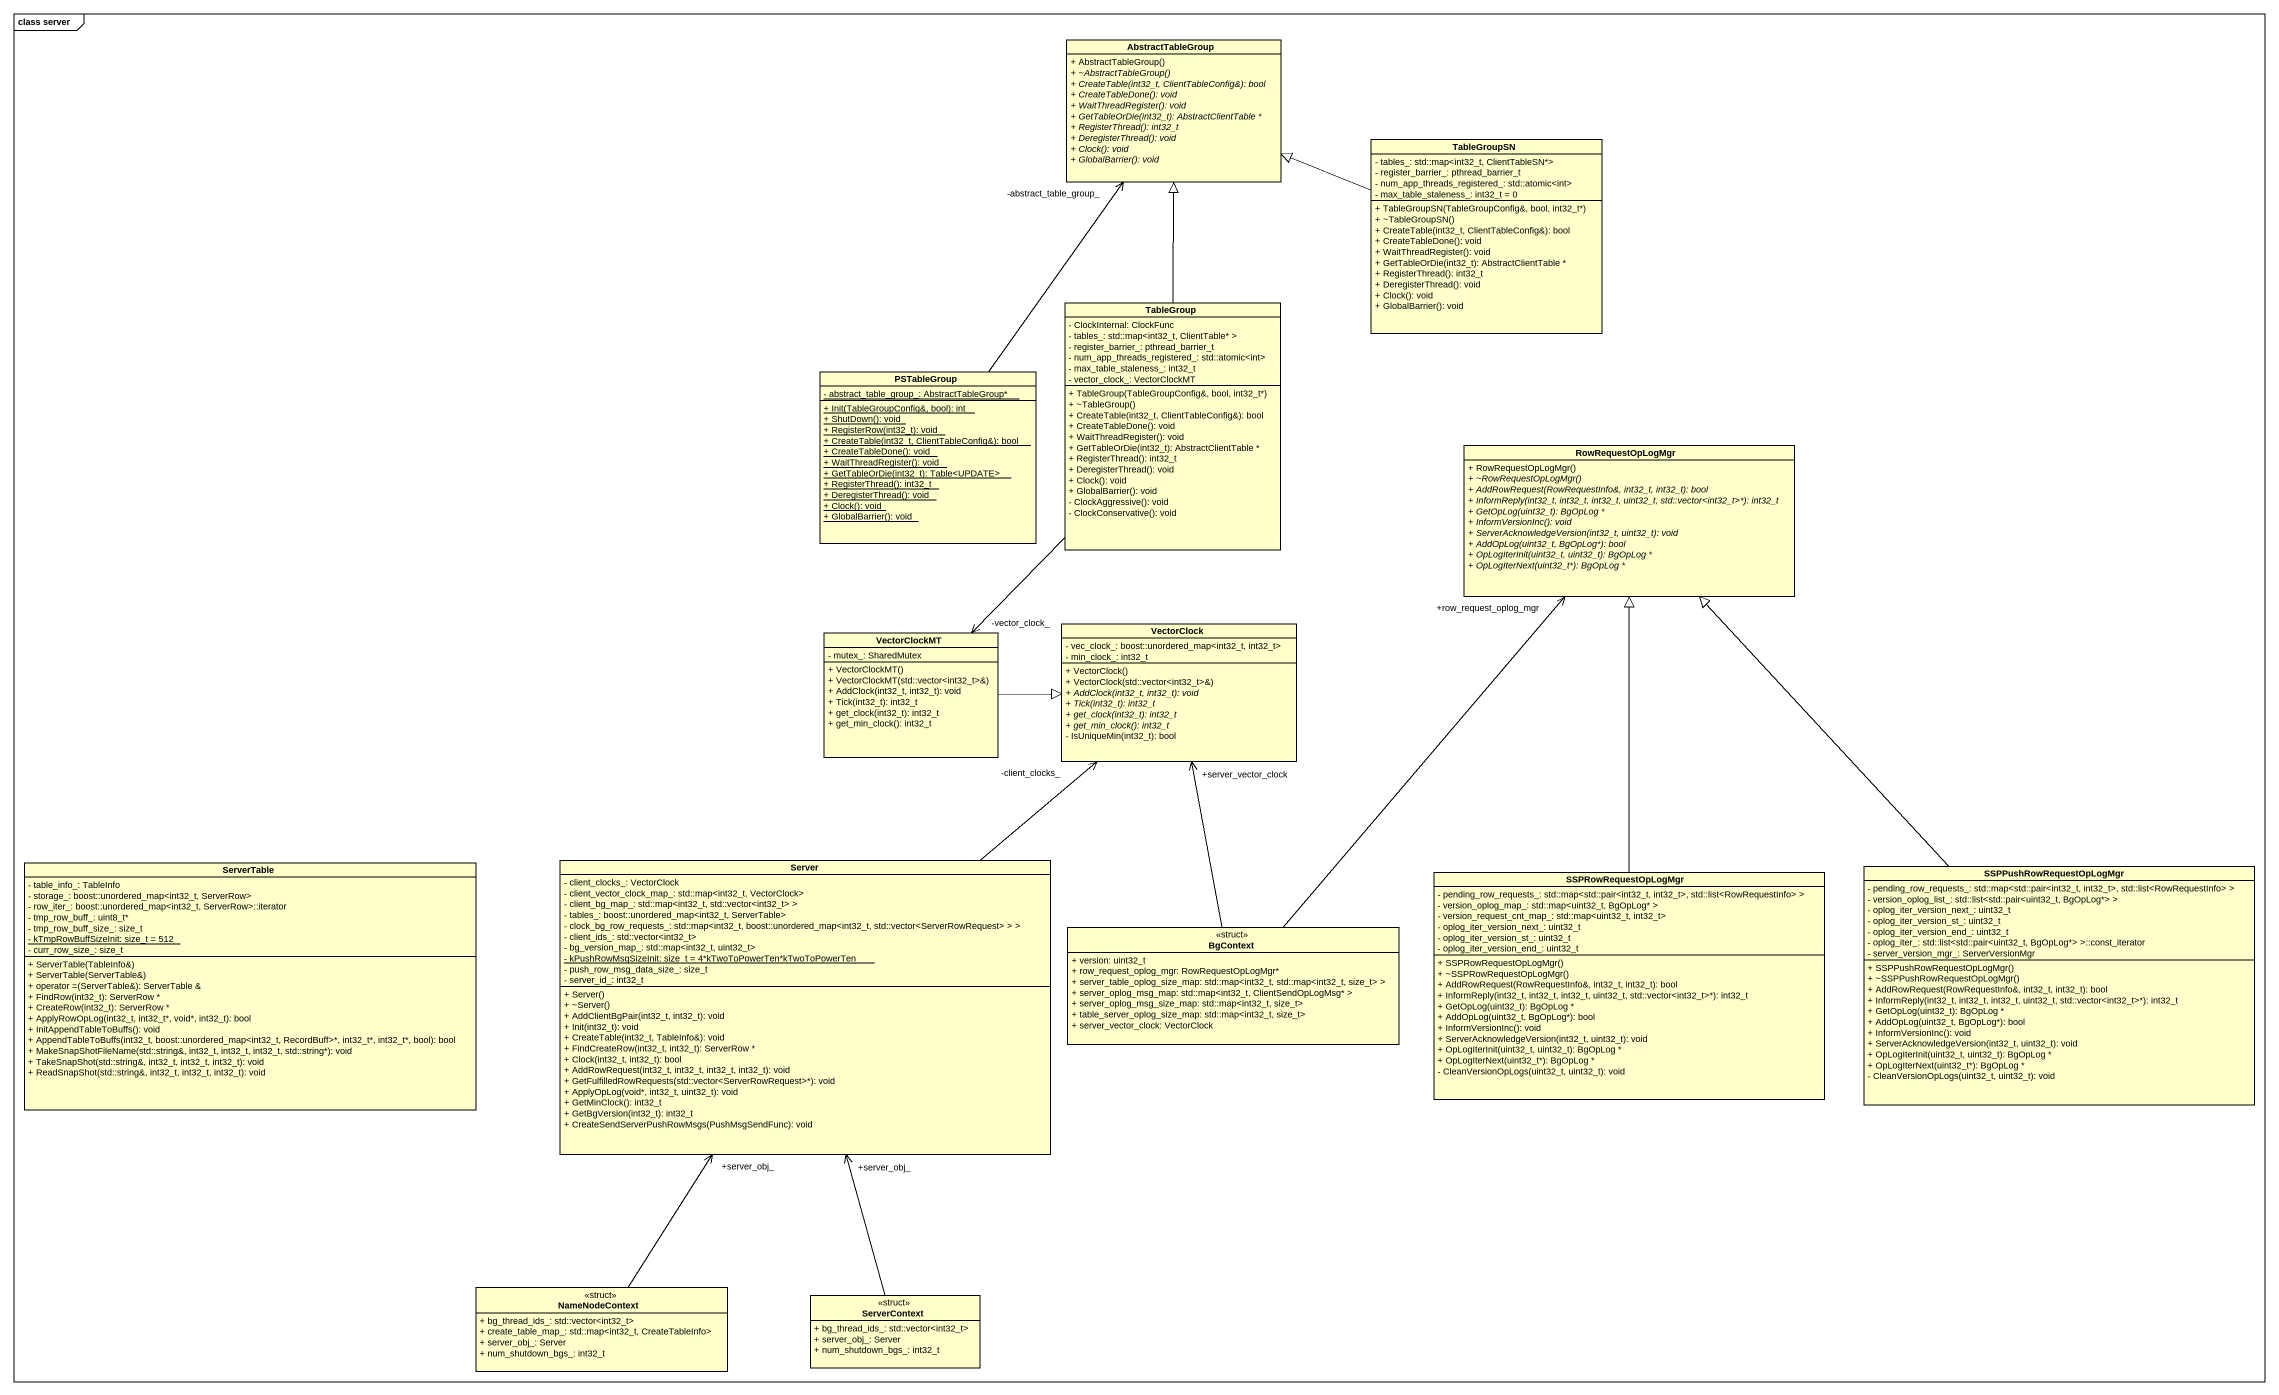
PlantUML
@startuml
mainframe class server
hide circle
hide empty members
skinparam classAttributeIconSize 0
class AbstractTableGroup {
  + AbstractTableGroup()
  {abstract} + ~AbstractTableGroup()
  {abstract} + CreateTable(int32_t, ClientTableConfig&): bool
  {abstract} + CreateTableDone(): void
  {abstract} + WaitThreadRegister(): void
  {abstract} + GetTableOrDie(int32_t): AbstractClientTable *
  {abstract} + RegisterThread(): int32_t
  {abstract} + DeregisterThread(): void
  {abstract} + Clock(): void
  {abstract} + GlobalBarrier(): void
}
class TableGroupSN {
  - tables_: std::map<int32_t, ClientTableSN*>
  - register_barrier_: pthread_barrier_t
  - num_app_threads_registered_: std::atomic<int>
  - max_table_staleness_: int32_t = 0
  + TableGroupSN(TableGroupConfig&, bool, int32_t*)
  + ~TableGroupSN()
  + CreateTable(int32_t, ClientTableConfig&): bool
  + CreateTableDone(): void
  + WaitThreadRegister(): void
  + GetTableOrDie(int32_t): AbstractClientTable *
  + RegisterThread(): int32_t
  + DeregisterThread(): void
  + Clock(): void
  + GlobalBarrier(): void
}
class TableGroup {
  - ClockInternal: ClockFunc
  - tables_: std::map<int32_t, ClientTable* >
  - register_barrier_: pthread_barrier_t
  - num_app_threads_registered_: std::atomic<int>
  - max_table_staleness_: int32_t
  - vector_clock_: VectorClockMT
  + TableGroup(TableGroupConfig&, bool, int32_t*)
  + ~TableGroup()
  + CreateTable(int32_t, ClientTableConfig&): bool
  + CreateTableDone(): void
  + WaitThreadRegister(): void
  + GetTableOrDie(int32_t): AbstractClientTable *
  + RegisterThread(): int32_t
  + DeregisterThread(): void
  + Clock(): void
  + GlobalBarrier(): void
  - ClockAggressive(): void
  - ClockConservative(): void
}
class PSTableGroup {
  {static} - abstract_table_group_: AbstractTableGroup*
  {static} + Init(TableGroupConfig&, bool): int
  {static} + ShutDown(): void
  {static} + RegisterRow(int32_t): void
  {static} + CreateTable(int32_t, ClientTableConfig&): bool
  {static} + CreateTableDone(): void
  {static} + WaitThreadRegister(): void
  {static} + GetTableOrDie(int32_t): Table<UPDATE>
  {static} + RegisterThread(): int32_t
  {static} + DeregisterThread(): void
  {static} + Clock(): void
  {static} + GlobalBarrier(): void
}
class RowRequestOpLogMgr {
  + RowRequestOpLogMgr()
  {abstract} + ~RowRequestOpLogMgr()
  {abstract} + AddRowRequest(RowRequestInfo&, int32_t, int32_t): bool
  {abstract} + InformReply(int32_t, int32_t, int32_t, uint32_t, std::vector<int32_t>*): int32_t
  {abstract} + GetOpLog(uint32_t): BgOpLog *
  {abstract} + InformVersionInc(): void
  {abstract} + ServerAcknowledgeVersion(int32_t, uint32_t): void
  {abstract} + AddOpLog(uint32_t, BgOpLog*): bool
  {abstract} + OpLogIterInit(uint32_t, uint32_t): BgOpLog *
  {abstract} + OpLogIterNext(uint32_t*): BgOpLog *
}
class VectorClockMT {
  - mutex_: SharedMutex
  + VectorClockMT()
  + VectorClockMT(std::vector<int32_t>&)
  + AddClock(int32_t, int32_t): void
  + Tick(int32_t): int32_t
  + get_clock(int32_t): int32_t
  + get_min_clock(): int32_t
}
class VectorClock {
  - vec_clock_: boost::unordered_map<int32_t, int32_t>
  - min_clock_: int32_t
  + VectorClock()
  + VectorClock(std::vector<int32_t>&)
  {abstract} + AddClock(int32_t, int32_t): void
  {abstract} + Tick(int32_t): int32_t
  {abstract} + get_clock(int32_t): int32_t
  {abstract} + get_min_clock(): int32_t
  - IsUniqueMin(int32_t): bool
}
class ServerTable {
  - table_info_: TableInfo
  - storage_: boost::unordered_map<int32_t, ServerRow>
  - row_iter_: boost::unordered_map<int32_t, ServerRow>::iterator
  - tmp_row_buff_: uint8_t*
  - tmp_row_buff_size_: size_t
  {static} - kTmpRowBuffSizeInit: size_t = 512
  - curr_row_size_: size_t
  + ServerTable(TableInfo&)
  + ServerTable(ServerTable&)
  + operator =(ServerTable&): ServerTable &
  + FindRow(int32_t): ServerRow *
  + CreateRow(int32_t): ServerRow *
  + ApplyRowOpLog(int32_t, int32_t*, void*, int32_t): bool
  + InitAppendTableToBuffs(): void
  + AppendTableToBuffs(int32_t, boost::unordered_map<int32_t, RecordBuff>*, int32_t*, int32_t*, bool): bool
  + MakeSnapShotFileName(std::string&, int32_t, int32_t, int32_t, std::string*): void
  + TakeSnapShot(std::string&, int32_t, int32_t, int32_t): void
  + ReadSnapShot(std::string&, int32_t, int32_t, int32_t): void
}
class Server {
  - client_clocks_: VectorClock
  - client_vector_clock_map_: std::map<int32_t, VectorClock>
  - client_bg_map_: std::map<int32_t, std::vector<int32_t> >
  - tables_: boost::unordered_map<int32_t, ServerTable>
  - clock_bg_row_requests_: std::map<int32_t, boost::unordered_map<int32_t, std::vector<ServerRowRequest> > >
  - client_ids_: std::vector<int32_t>
  - bg_version_map_: std::map<int32_t, uint32_t>
  {static} - kPushRowMsgSizeInit: size_t = 4*kTwoToPowerTen*kTwoToPowerTen
  - push_row_msg_data_size_: size_t
  - server_id_: int32_t
  + Server()
  + ~Server()
  + AddClientBgPair(int32_t, int32_t): void
  + Init(int32_t): void
  + CreateTable(int32_t, TableInfo&): void
  + FindCreateRow(int32_t, int32_t): ServerRow *
  + Clock(int32_t, int32_t): bool
  + AddRowRequest(int32_t, int32_t, int32_t, int32_t): void
  + GetFulfilledRowRequests(std::vector<ServerRowRequest>*): void
  + ApplyOpLog(void*, int32_t, uint32_t): void
  + GetMinClock(): int32_t
  + GetBgVersion(int32_t): int32_t
  + CreateSendServerPushRowMsgs(PushMsgSendFunc): void
}
class SSPPushRowRequestOpLogMgr {
  - pending_row_requests_: std::map<std::pair<int32_t, int32_t>, std::list<RowRequestInfo> >
  - version_oplog_list_: std::list<std::pair<uint32_t, BgOpLog*> >
  - oplog_iter_version_next_: uint32_t
  - oplog_iter_version_st_: uint32_t
  - oplog_iter_version_end_: uint32_t
  - oplog_iter_: std::list<std::pair<uint32_t, BgOpLog*> >::const_iterator
  - server_version_mgr_: ServerVersionMgr
  + SSPPushRowRequestOpLogMgr()
  + ~SSPPushRowRequestOpLogMgr()
  + AddRowRequest(RowRequestInfo&, int32_t, int32_t): bool
  + InformReply(int32_t, int32_t, int32_t, uint32_t, std::vector<int32_t>*): int32_t
  + GetOpLog(uint32_t): BgOpLog *
  + AddOpLog(uint32_t, BgOpLog*): bool
  + InformVersionInc(): void
  + ServerAcknowledgeVersion(int32_t, uint32_t): void
  + OpLogIterInit(uint32_t, uint32_t): BgOpLog *
  + OpLogIterNext(uint32_t*): BgOpLog *
  - CleanVersionOpLogs(uint32_t, uint32_t): void
}
class SSPRowRequestOpLogMgr {
  - pending_row_requests_: std::map<std::pair<int32_t, int32_t>, std::list<RowRequestInfo> >
  - version_oplog_map_: std::map<uint32_t, BgOpLog* >
  - version_request_cnt_map_: std::map<uint32_t, int32_t>
  - oplog_iter_version_next_: uint32_t
  - oplog_iter_version_st_: uint32_t
  - oplog_iter_version_end_: uint32_t
  + SSPRowRequestOpLogMgr()
  + ~SSPRowRequestOpLogMgr()
  + AddRowRequest(RowRequestInfo&, int32_t, int32_t): bool
  + InformReply(int32_t, int32_t, int32_t, uint32_t, std::vector<int32_t>*): int32_t
  + GetOpLog(uint32_t): BgOpLog *
  + AddOpLog(uint32_t, BgOpLog*): bool
  + InformVersionInc(): void
  + ServerAcknowledgeVersion(int32_t, uint32_t): void
  + OpLogIterInit(uint32_t, uint32_t): BgOpLog *
  + OpLogIterNext(uint32_t*): BgOpLog *
  - CleanVersionOpLogs(uint32_t, uint32_t): void
}
class BgContext <<struct>> {
  + version: uint32_t
  + row_request_oplog_mgr: RowRequestOpLogMgr*
  + server_table_oplog_size_map: std::map<int32_t, std::map<int32_t, size_t> >
  + server_oplog_msg_map: std::map<int32_t, ClientSendOpLogMsg* >
  + server_oplog_msg_size_map: std::map<int32_t, size_t>
  + table_server_oplog_size_map: std::map<int32_t, size_t>
  + server_vector_clock: VectorClock
}
class NameNodeContext <<struct>> {
  + bg_thread_ids_: std::vector<int32_t>
  + create_table_map_: std::map<int32_t, CreateTableInfo>
  + server_obj_: Server
  + num_shutdown_bgs_: int32_t
}
class ServerContext <<struct>> {
  + bg_thread_ids_: std::vector<int32_t>
  + server_obj_: Server
  + num_shutdown_bgs_: int32_t
}
TableGroupSN -left-|> AbstractTableGroup
TableGroup -up-|> AbstractTableGroup
TableGroup --> "-vector_clock_" VectorClockMT
PSTableGroup -up-> "-abstract_table_group_" AbstractTableGroup
VectorClockMT -right-|> VectorClock
Server -up-> "-client_clocks_" VectorClock
SSPPushRowRequestOpLogMgr -up-|> RowRequestOpLogMgr
SSPRowRequestOpLogMgr -up-|> RowRequestOpLogMgr
BgContext -up-> "+row_request_oplog_mgr" RowRequestOpLogMgr
BgContext -up-> "+server_vector_clock" VectorClock
NameNodeContext -up-> "+server_obj_" Server
ServerContext -up-> "+server_obj_" Server
@enduml
